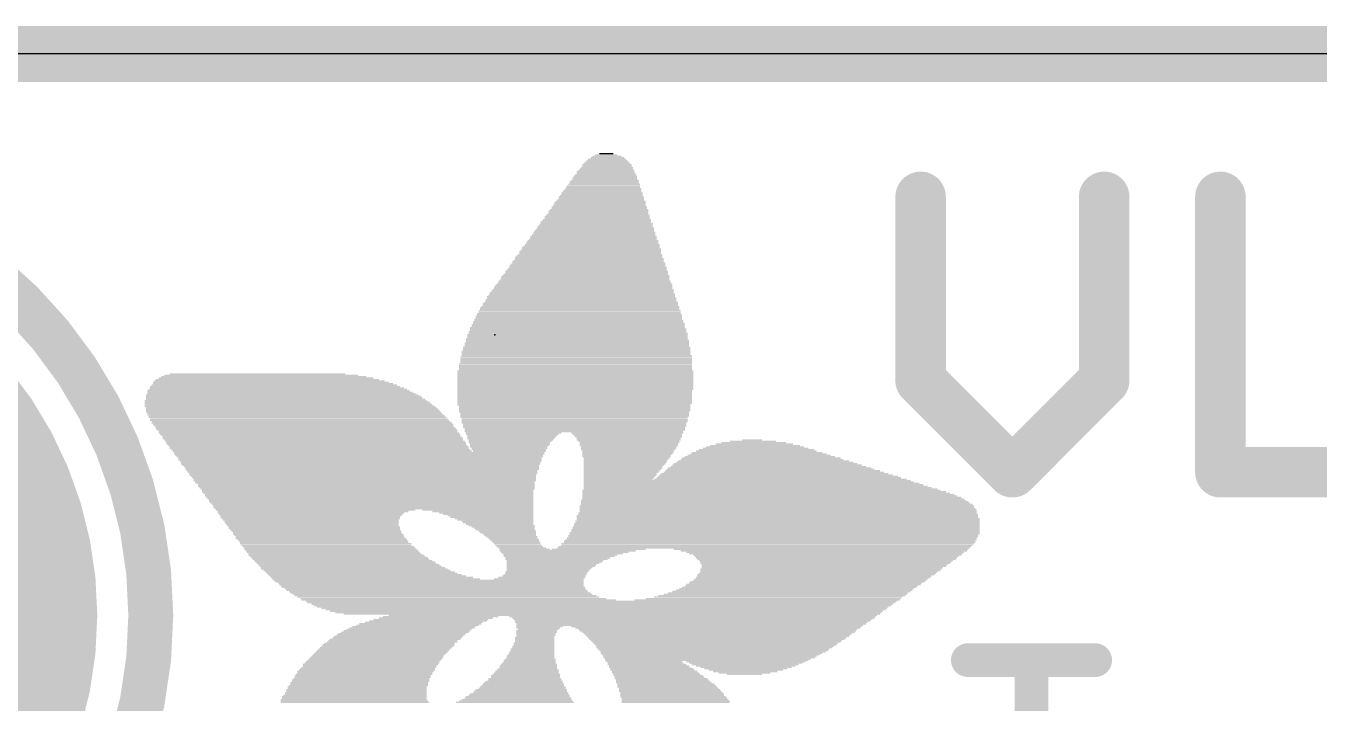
# Model space of a CAD drawing. Extents: x -5.4 to 34.1, y -8.2 to 17.9.
# Drawn here: x 3.97 to 9.83, y 14.84 to 17.91 of the extents above; entities that cross this region are included whole.
import ezdxf

# ---------------------------------------------------------------- set-up
doc = ezdxf.new("R2010")
doc.units = 0
for name, color, linetype in [('1', 12, 'CONTINUOUS'), ('16', 5, 'CONTINUOUS'), ('17', 110, 'CONTINUOUS'), ('20', 53, 'CONTINUOUS'), ('21', 40, 'CONTINUOUS'), ('24', 53, 'CONTINUOUS')]:
    doc.layers.add(name, color=color, linetype=linetype)

# ---------------------------------------------------------------- blocks, each defined once
blk = doc.blocks.new('ROUNDP')
at = {"const_width": 0.5}
blk.add_lwpolyline([(0, -0.25, 1), (0, 0.25, 1), (0, -0.25)], format="xyb", dxfattribs=at)
blk = doc.blocks.new('RECT')
blk.add_solid([(-0.5, -0.5), (0.5, -0.5), (-0.5, 0.5), (0.5, 0.5)])

msp = doc.modelspace()

# ---------------------------------------------------------------- linework, layer by layer
at = {"layer": '1', "const_width": 0.254}
msp.add_lwpolyline([(0, 17.78), (25.4, 17.78)], dxfattribs=at)
at = {"layer": '16', "const_width": 0.254}
msp.add_lwpolyline([(0, 17.78), (25.4, 17.78)], dxfattribs=at)
at = {"layer": '20'}
msp.add_line((22.86, 17.78), (2.54, 17.78), dxfattribs=at)
at = {"layer": '21'}
for points, const_width in [([(2.54, 13.24, 1), (2.54, 17.24, 1), (2.54, 13.24)], 0.2032), ([(8.0804, 17.1334, 1), (7.9661, 17.1334)], 0.1143), ([(8.9109, 17.1334, 1), (8.7966, 17.1334)], 0.1143), ([(9.4369, 17.1334, 1), (9.3226, 17.1334)], 0.1143), ([(8.0637, 16.3433, 1), (7.9829, 16.2625)], 0.1143), ([(8.8941, 16.2625, 1), (8.8133, 16.3433)], 0.1143), ([(7.9661, 16.3029, 1), (8.0804, 16.3029)], 0.1143), ([(8.7966, 16.3029, 1), (8.9109, 16.3029)], 0.1143), ([(8.3981, 15.9281, 1), (8.4789, 15.8473)], 0.1143), ([(8.3981, 15.8473, 1), (8.4789, 15.9281)], 0.1143), ([(9.3798, 15.9449, 1), (9.3798, 15.8306)], 0.1143), ([(9.3226, 15.8877, 1), (9.4369, 15.8877)], 0.1143), ([(8.2369, 15.0756, 1), (8.2369, 14.9994)], 0.0762), ([(8.5631, 15.0375, 1), (8.4869, 15.0375)], 0.0762), ([(8.8132, 14.9994, 1), (8.8132, 15.0756)], 0.0762)]:
    msp.add_lwpolyline(points, format="xyb", dxfattribs=dict(at, const_width=const_width))
for points, const_width in [([(8.0233, 17.1334), (8.0233, 16.3029)], 0.2286), ([(8.8537, 16.3029), (8.8537, 17.1334)], 0.2286), ([(9.3798, 17.1334), (9.3798, 15.8877)], 0.2286), ([(8.0233, 16.3029), (8.4385, 15.8877)], 0.2286), ([(8.4385, 15.8877), (8.8537, 16.3029)], 0.2286), ([(9.3798, 15.8877), (10.2102, 15.8877)], 0.2286), ([(8.2369, 15.0375), (8.8132, 15.0375)], 0.1524), ([(8.525, 14.1732), (8.525, 15.0375)], 0.1524)]:
    msp.add_lwpolyline(points, dxfattribs=dict(at, const_width=const_width))
at = {"layer": '24'}
msp.add_point((6.096, 16.51), dxfattribs=at)

# ---------------------------------------------------------------- block references
at = {"layer": '17', "xscale": 3.516, "yscale": 3.516}
msp.add_blockref('ROUNDP', (2.54, 15.24), dxfattribs=at)
msp.add_blockref('ROUNDP', (2.54, 15.24), dxfattribs=at)
at = {"layer": '21'}
for p, xscale, yscale in [((6.6008, 17.3228), 0.1016, 0.0064), ((6.6009, 17.3292), 0.0635, 0.0063), ((6.604, 17.2657), 0.235, 0.0063), ((6.604, 17.2783), 0.2222, 0.0063), ((6.604, 17.272), 0.2222, 0.0064), ((6.604, 17.2847), 0.2096, 0.0064), ((6.604, 17.2911), 0.1968, 0.0063), ((6.604, 17.2974), 0.1842, 0.0064), ((6.604, 17.3038), 0.1714, 0.0063), ((6.6072, 17.3101), 0.1524, 0.0064), ((6.604, 17.3164), 0.1334, 0.0063), ((6.5913, 17.2021), 0.3112, 0.0063), ((6.5945, 17.2085), 0.3048, 0.0064), ((6.5945, 17.2212), 0.2921, 0.0064), ((6.5945, 17.2149), 0.2921, 0.0063), ((6.5977, 17.2276), 0.2857, 0.0063), ((6.5977, 17.2339), 0.2731, 0.0064), ((6.5977, 17.2466), 0.2603, 0.0064), ((6.6009, 17.2402), 0.2667, 0.0063), ((6.6008, 17.253), 0.254, 0.0063), ((6.6009, 17.2593), 0.2413, 0.0064), ((6.5818, 17.1514), 0.3683, 0.0063), ((6.5818, 17.145), 0.3683, 0.0064), ((6.5818, 17.1577), 0.3556, 0.0064), ((6.585, 17.164), 0.3493, 0.0063), ((6.5882, 17.1704), 0.3429, 0.0064), ((6.585, 17.1768), 0.3365, 0.0063), ((6.5881, 17.1831), 0.3302, 0.0064), ((6.5913, 17.1895), 0.3238, 0.0063), ((6.5913, 17.1958), 0.3112, 0.0064), ((6.5691, 17.0878), 0.4318, 0.0063), ((6.5691, 17.0942), 0.4191, 0.0064), ((6.5723, 17.1069), 0.4127, 0.0064), ((6.5723, 17.1006), 0.4127, 0.0063), ((6.5754, 17.1133), 0.4064, 0.0063), ((6.5755, 17.1196), 0.3937, 0.0064), ((6.5786, 17.1323), 0.3874, 0.0064), ((6.5786, 17.1259), 0.3874, 0.0063), ((6.5786, 17.1387), 0.3746, 0.0063), ((6.5596, 17.0307), 0.4889, 0.0064), ((6.5596, 17.0434), 0.4763, 0.0064), ((6.5596, 17.0371), 0.4763, 0.0063), ((6.5628, 17.0497), 0.4699, 0.0063), ((6.5627, 17.0561), 0.4572, 0.0064), ((6.5659, 17.0688), 0.4508, 0.0064), ((6.5659, 17.0625), 0.4508, 0.0063), ((6.5691, 17.0752), 0.4445, 0.0063), ((6.5691, 17.0815), 0.4318, 0.0064), ((6.5469, 16.9735), 0.5525, 0.0063), ((6.5469, 16.9672), 0.5525, 0.0064), ((6.5469, 16.9799), 0.5397, 0.0064), ((6.55, 16.9863), 0.5334, 0.0063), ((6.5501, 16.999), 0.5207, 0.0063), ((6.5532, 16.9926), 0.527, 0.0064), ((6.5532, 17.0053), 0.5144, 0.0064), ((6.5532, 17.018), 0.5016, 0.0064), ((6.5564, 17.0116), 0.508, 0.0063), ((6.5564, 17.0244), 0.4953, 0.0063), ((6.5342, 16.9101), 0.6159, 0.0063), ((6.5373, 16.9164), 0.6096, 0.0064), ((6.5373, 16.9291), 0.5969, 0.0064), ((6.5373, 16.9228), 0.5969, 0.0063), ((6.5405, 16.9354), 0.5906, 0.0063), ((6.5405, 16.9418), 0.5778, 0.0064), ((6.5437, 16.9545), 0.5715, 0.0064), ((6.5437, 16.9482), 0.5715, 0.0063), ((6.5437, 16.9609), 0.5588, 0.0063), ((6.5215, 16.8592), 0.6667, 0.0063), ((6.5247, 16.8529), 0.6731, 0.0064), ((6.5246, 16.8656), 0.6604, 0.0064), ((6.5278, 16.872), 0.654, 0.0063), ((6.5278, 16.8847), 0.6414, 0.0063), ((6.5278, 16.8783), 0.6414, 0.0064), ((6.531, 16.891), 0.635, 0.0064), ((6.531, 16.9037), 0.6223, 0.0064), ((6.5342, 16.8973), 0.6287, 0.0063), ((6.5119, 16.7958), 0.7366, 0.0063), ((6.512, 16.8021), 0.7239, 0.0064), ((6.5151, 16.8085), 0.7176, 0.0063), ((6.5151, 16.8211), 0.7048, 0.0063), ((6.5183, 16.8148), 0.7112, 0.0064), ((6.5183, 16.8275), 0.6985, 0.0064), ((6.5183, 16.8402), 0.6858, 0.0064), ((6.5215, 16.8339), 0.6921, 0.0063), ((6.5215, 16.8466), 0.6795, 0.0063), ((6.5024, 16.7386), 0.7938, 0.0064), ((6.5024, 16.7513), 0.781, 0.0064), ((6.5024, 16.7449), 0.781, 0.0063), ((6.5024, 16.7577), 0.7684, 0.0063), ((6.5056, 16.7704), 0.762, 0.0063), ((6.5056, 16.764), 0.762, 0.0064), ((6.5088, 16.7767), 0.7557, 0.0064), ((6.5088, 16.783), 0.7429, 0.0063), ((6.5119, 16.7894), 0.7366, 0.0064), ((6.4897, 16.6751), 0.8572, 0.0064), ((6.4866, 16.6815), 0.8509, 0.0063), ((6.4897, 16.6878), 0.8446, 0.0064), ((6.4897, 16.7005), 0.8318, 0.0064), ((6.4929, 16.6942), 0.8382, 0.0063), ((6.4929, 16.7068), 0.8255, 0.0063), ((6.4961, 16.7132), 0.8191, 0.0064), ((6.4961, 16.7259), 0.8065, 0.0064), ((6.4961, 16.7196), 0.8065, 0.0063), ((6.4992, 16.7323), 0.8001, 0.0063), ((6.4802, 16.618), 0.9144, 0.0063), ((6.4802, 16.6306), 0.9017, 0.0063), ((6.4802, 16.6243), 0.9017, 0.0064), ((6.4834, 16.637), 0.8953, 0.0064), ((6.4834, 16.6497), 0.8827, 0.0064), ((6.4834, 16.6434), 0.8827, 0.0063), ((6.4866, 16.6561), 0.8763, 0.0063), ((6.4865, 16.6687), 0.8636, 0.0063), ((6.4865, 16.6624), 0.8636, 0.0064), ((6.477, 16.5608), 0.9588, 0.0064), ((6.4739, 16.5672), 0.9525, 0.0063), ((6.4738, 16.5799), 0.9398, 0.0063), ((6.477, 16.5735), 0.9462, 0.0064), ((6.477, 16.5925), 0.9334, 0.0063), ((6.477, 16.5862), 0.9334, 0.0064), ((6.477, 16.6053), 0.9208, 0.0063), ((6.4802, 16.5989), 0.9271, 0.0064), ((6.4802, 16.6116), 0.9144, 0.0064), ((6.4707, 16.51), 0.9969, 0.0064), ((6.4707, 16.5037), 0.9969, 0.0063), ((6.4738, 16.5163), 0.9906, 0.0063), ((6.4707, 16.5227), 0.9843, 0.0064), ((6.4707, 16.5418), 0.9715, 0.0063), ((6.4739, 16.5354), 0.9779, 0.0064), ((6.4739, 16.5291), 0.9779, 0.0063), ((6.4738, 16.5544), 0.9652, 0.0063), ((6.4738, 16.5481), 0.9652, 0.0064), ((6.4675, 16.4529), 1.0287, 0.0063), ((6.4675, 16.4465), 1.0287, 0.0064), ((6.4675, 16.4719), 1.016, 0.0064), ((6.4675, 16.4656), 1.016, 0.0063), ((6.4675, 16.4592), 1.016, 0.0064), ((6.4707, 16.4846), 1.0097, 0.0064), ((6.4707, 16.4782), 1.0097, 0.0063), ((6.4675, 16.491), 1.0033, 0.0063), ((6.4707, 16.4973), 0.9969, 0.0064), ((6.4643, 16.4084), 1.0478, 0.0064), ((6.4643, 16.402), 1.0478, 0.0063), ((6.4643, 16.3957), 1.0478, 0.0064), ((6.4643, 16.3894), 1.0478, 0.0063), ((6.4643, 16.383), 1.0478, 0.0064), ((6.4643, 16.4338), 1.035, 0.0064), ((6.4643, 16.4275), 1.035, 0.0063), ((6.4643, 16.4211), 1.035, 0.0064), ((6.4675, 16.4148), 1.0414, 0.0063), ((6.4675, 16.4401), 1.0287, 0.0063), ((5.0388, 16.3258), 0.8763, 0.0063), ((5.0229, 16.3322), 0.7937, 0.0064), ((6.4611, 16.3449), 1.0668, 0.0064), ((6.4611, 16.3386), 1.0668, 0.0063), ((6.4611, 16.3322), 1.0668, 0.0064), ((6.4611, 16.3258), 1.0668, 0.0063), ((6.4611, 16.3767), 1.0541, 0.0063), ((6.4611, 16.3703), 1.0541, 0.0064), ((6.4611, 16.3639), 1.0541, 0.0063), ((6.4611, 16.3576), 1.0541, 0.0064), ((6.4611, 16.3513), 1.0541, 0.0063), ((5.1023, 16.2751), 1.1303, 0.0063), ((5.1118, 16.2687), 1.1493, 0.0064), ((5.0991, 16.2814), 1.1113, 0.0064), ((5.0832, 16.2941), 1.0668, 0.0064), ((5.0927, 16.2877), 1.0858, 0.0063), ((5.0768, 16.3005), 1.0414, 0.0063), ((5.0673, 16.3068), 1.0096, 0.0064), ((5.061, 16.3132), 0.9715, 0.0063), ((5.0514, 16.3195), 0.9271, 0.0064), ((6.4611, 16.3195), 1.0668, 0.0064), ((6.4611, 16.3132), 1.0668, 0.0063), ((6.4611, 16.3068), 1.0668, 0.0064), ((6.4611, 16.3005), 1.0668, 0.0063), ((6.4611, 16.2941), 1.0668, 0.0064), ((6.4611, 16.2877), 1.0668, 0.0063), ((6.4611, 16.2814), 1.0668, 0.0064), ((6.4611, 16.2751), 1.0668, 0.0063), ((6.4611, 16.2687), 1.0668, 0.0064), ((5.1498, 16.2115), 1.2763, 0.0063), ((5.1498, 16.2179), 1.2637, 0.0064), ((5.1403, 16.2306), 1.2446, 0.0064), ((5.1435, 16.2243), 1.251, 0.0063), ((5.134, 16.237), 1.2319, 0.0063), ((5.1181, 16.256), 1.1874, 0.0064), ((5.1245, 16.2496), 1.2001, 0.0063), ((5.1308, 16.2433), 1.2128, 0.0064), ((5.1149, 16.2624), 1.1684, 0.0063), ((6.4611, 16.2624), 1.0668, 0.0063), ((6.458, 16.256), 1.0605, 0.0064), ((6.458, 16.2496), 1.0605, 0.0063), ((6.458, 16.2433), 1.0605, 0.0064), ((6.458, 16.237), 1.0605, 0.0063), ((6.458, 16.2306), 1.0605, 0.0064), ((6.458, 16.2243), 1.0605, 0.0063), ((6.458, 16.2179), 1.0605, 0.0064), ((6.458, 16.2115), 1.0605, 0.0063), ((5.1562, 16.2052), 1.289, 0.0064), ((5.1594, 16.1989), 1.2954, 0.0063), ((5.1689, 16.1862), 1.3144, 0.0063), ((5.1626, 16.1925), 1.3017, 0.0064), ((5.1753, 16.1798), 1.3145, 0.0064), ((5.1784, 16.1735), 1.3208, 0.0063), ((5.1816, 16.1671), 1.3272, 0.0064), ((5.1848, 16.1608), 1.3335, 0.0063), ((5.1912, 16.1544), 1.3335, 0.0064), ((5.1943, 16.1481), 1.3398, 0.0063), ((6.4548, 16.1925), 1.0541, 0.0064), ((6.458, 16.2052), 1.0605, 0.0064), ((6.458, 16.1989), 1.0605, 0.0063), ((6.458, 16.1862), 1.0477, 0.0063), ((6.458, 16.1798), 1.0477, 0.0064), ((6.458, 16.1735), 1.0477, 0.0063), ((6.458, 16.1671), 1.0477, 0.0064), ((6.4548, 16.1608), 1.0414, 0.0063), ((6.458, 16.1544), 1.0351, 0.0064), ((6.458, 16.1481), 1.0351, 0.0063), ((5.2038, 16.1354), 1.3462, 0.0063), ((5.2007, 16.1417), 1.3399, 0.0064), ((5.2102, 16.129), 1.3462, 0.0064), ((5.2134, 16.1227), 1.3525, 0.0063), ((5.2197, 16.1163), 1.3526, 0.0064), ((5.2229, 16.11), 1.3589, 0.0063), ((5.2293, 16.1036), 1.3589, 0.0064), ((5.2324, 16.0973), 1.3526, 0.0063), ((5.2388, 16.0909), 1.3525, 0.0064), ((6.4548, 16.1354), 1.0287, 0.0063), ((6.458, 16.1417), 1.0351, 0.0064), ((6.4548, 16.11), 1.016, 0.0063), ((6.458, 16.129), 1.0223, 0.0064), ((6.458, 16.1227), 1.0223, 0.0063), ((6.458, 16.1163), 1.0223, 0.0064), ((6.458, 16.1036), 1.0097, 0.0064), ((6.458, 16.0973), 1.0097, 0.0063), ((6.4548, 16.0909), 1.0033, 0.0064), ((5.242, 16.0846), 1.3589, 0.0063), ((5.2483, 16.0782), 1.3589, 0.0064), ((5.2546, 16.0655), 1.3589, 0.0064), ((5.2515, 16.0719), 1.3525, 0.0063), ((5.261, 16.0592), 1.3589, 0.0063), ((5.2641, 16.0528), 1.3525, 0.0064), ((5.2736, 16.0401), 1.3589, 0.0064), ((5.2705, 16.0465), 1.3526, 0.0063), ((5.2769, 16.0338), 1.3525, 0.0063), ((6.4548, 16.0719), 0.9906, 0.0063), ((6.458, 16.0846), 0.9969, 0.0063), ((6.458, 16.0782), 0.9969, 0.0064), ((6.1753, 16.0592), 0.4191, 0.0063), ((6.1817, 16.0655), 0.4318, 0.0064), ((6.1754, 16.0528), 0.4064, 0.0064), ((6.1722, 16.0465), 0.4, 0.0063), ((6.1691, 16.0401), 0.3937, 0.0064), ((6.169, 16.0338), 0.381, 0.0063), ((6.6961, 16.0655), 0.508, 0.0064), ((6.6961, 16.0592), 0.4953, 0.0063), ((6.6993, 16.0528), 0.4889, 0.0064), ((6.7024, 16.0465), 0.4826, 0.0063), ((6.7025, 16.0401), 0.4699, 0.0064), ((6.7025, 16.0338), 0.4699, 0.0063), ((7.2613, 16.0338), 0.0889, 0.0063), ((5.2832, 16.0274), 1.3526, 0.0064), ((5.2864, 16.0211), 1.3589, 0.0063), ((5.2896, 16.0147), 1.3525, 0.0064), ((5.2959, 16.0084), 1.3526, 0.0063), ((5.3022, 16.002), 1.3525, 0.0064), ((5.3022, 15.9957), 1.3525, 0.0063), ((5.3086, 15.9893), 1.3526, 0.0064), ((5.315, 15.983), 1.3525, 0.0063), ((5.4832, 15.9766), 1.6764, 0.0064), ((6.1659, 16.0274), 0.3747, 0.0064), ((6.1627, 16.0211), 0.3683, 0.0063), ((6.1659, 16.0147), 0.3619, 0.0064), ((6.1627, 16.0084), 0.3556, 0.0063), ((6.1595, 16.002), 0.3492, 0.0064), ((6.1627, 15.9957), 0.3429, 0.0063), ((6.1595, 15.9893), 0.3366, 0.0064), ((6.1627, 15.983), 0.3302, 0.0063), ((6.7024, 16.0274), 0.4572, 0.0064), ((6.7056, 16.0211), 0.4508, 0.0063), ((6.7025, 16.0147), 0.4445, 0.0064), ((6.7025, 16.0084), 0.4445, 0.0063), ((6.7024, 16.002), 0.4318, 0.0064), ((6.7024, 15.9957), 0.4318, 0.0063), ((6.6993, 15.9893), 0.4255, 0.0064), ((6.6993, 15.983), 0.4127, 0.0063), ((6.6993, 15.9766), 0.4127, 0.0064), ((7.2835, 15.9766), 0.5905, 0.0064), ((7.2803, 15.983), 0.5461, 0.0063), ((7.2803, 15.9893), 0.5207, 0.0064), ((7.2771, 15.9957), 0.4762, 0.0063), ((7.274, 16.002), 0.4445, 0.0064), ((7.2739, 16.0084), 0.4064, 0.0063), ((7.2708, 16.0147), 0.3493, 0.0064), ((7.2675, 16.0211), 0.2921, 0.0063), ((7.2644, 16.0274), 0.2096, 0.0064), ((5.4832, 15.9703), 1.6764, 0.0063), ((5.4832, 15.9639), 1.6637, 0.0064), ((5.4864, 15.9576), 1.6574, 0.0063), ((5.4864, 15.9512), 1.6446, 0.0064), ((5.4864, 15.9449), 1.6446, 0.0063), ((5.4896, 15.9385), 1.6383, 0.0064), ((5.4896, 15.9322), 1.6256, 0.0063), ((5.4896, 15.9258), 1.6256, 0.0064), ((5.4896, 15.9195), 1.6129, 0.0063), ((6.6961, 15.9703), 0.4064, 0.0063), ((6.6929, 15.9639), 0.4, 0.0064), ((6.6929, 15.9576), 0.4, 0.0063), ((6.6929, 15.9512), 0.3874, 0.0064), ((6.6897, 15.9449), 0.381, 0.0063), ((6.6866, 15.9385), 0.3747, 0.0064), ((6.6866, 15.9322), 0.3747, 0.0063), ((6.6833, 15.9258), 0.3683, 0.0064), ((6.6802, 15.9195), 0.362, 0.0063), ((7.3279, 15.9195), 0.8572, 0.0063), ((7.3216, 15.9258), 0.8319, 0.0064), ((7.3184, 15.9322), 0.8001, 0.0063), ((7.3121, 15.9385), 0.7747, 0.0064), ((7.3057, 15.9449), 0.7366, 0.0063), ((7.3025, 15.9512), 0.7176, 0.0064), ((7.2961, 15.9576), 0.6795, 0.0063), ((7.293, 15.9639), 0.6477, 0.0064), ((7.2898, 15.9703), 0.616, 0.0063), ((5.4928, 15.9131), 1.6065, 0.0064), ((5.4959, 15.9068), 1.6002, 0.0063), ((5.4959, 15.9004), 1.6002, 0.0064), ((5.496, 15.8941), 1.5875, 0.0063), ((5.4991, 15.8877), 1.5812, 0.0064), ((5.5023, 15.8814), 1.5748, 0.0063), ((5.4991, 15.875), 1.5684, 0.0064), ((5.5023, 15.8687), 1.5621, 0.0063), ((5.5055, 15.8623), 1.5557, 0.0064), ((5.5086, 15.8559), 1.5494, 0.0063), ((6.677, 15.9131), 0.3556, 0.0064), ((6.677, 15.9068), 0.3556, 0.0063), ((6.6739, 15.9004), 0.3493, 0.0064), ((6.6707, 15.8941), 0.3429, 0.0063), ((6.6675, 15.8877), 0.3366, 0.0064), ((6.6643, 15.8814), 0.3302, 0.0063), ((6.6643, 15.875), 0.3302, 0.0064), ((6.6612, 15.8687), 0.3239, 0.0063), ((6.658, 15.8623), 0.3175, 0.0064), ((6.6548, 15.8559), 0.3112, 0.0063), ((7.3882, 15.8559), 1.143, 0.0063), ((7.3819, 15.8623), 1.1049, 0.0064), ((7.3787, 15.8687), 1.0858, 0.0063), ((7.3692, 15.875), 1.0541, 0.0064), ((7.3629, 15.8814), 1.0287, 0.0063), ((7.3597, 15.8877), 0.9969, 0.0064), ((7.3533, 15.8941), 0.9716, 0.0063), ((7.3438, 15.9004), 0.9398, 0.0064), ((7.3406, 15.9068), 0.9208, 0.0063), ((7.3342, 15.9131), 0.8827, 0.0064), ((5.5086, 15.8496), 1.5494, 0.0064), ((5.5087, 15.8433), 1.5367, 0.0063), ((5.5118, 15.8369), 1.5304, 0.0064), ((5.515, 15.8306), 1.524, 0.0063), ((5.515, 15.8242), 1.524, 0.0064), ((5.5182, 15.8178), 1.5177, 0.0063), ((5.5213, 15.8115), 1.5113, 0.0064), ((5.5213, 15.8052), 1.4986, 0.0063), ((5.5213, 15.7988), 1.4986, 0.0064), ((7.3025, 15.8052), 1.6192, 0.0063), ((7.3152, 15.7988), 1.6446, 0.0064), ((7.239, 15.8496), 1.4796, 0.0064), ((7.2454, 15.8433), 1.4923, 0.0063), ((7.2581, 15.8369), 1.5177, 0.0064), ((7.2675, 15.8306), 1.5367, 0.0063), ((7.2771, 15.8242), 1.5558, 0.0064), ((7.2866, 15.8178), 1.5748, 0.0063), ((7.2993, 15.8115), 1.6002, 0.0064), ((5.5245, 15.7925), 1.4922, 0.0063), ((5.5277, 15.7861), 1.4859, 0.0064), ((5.5277, 15.7797), 1.4859, 0.0063), ((5.5309, 15.7734), 1.4795, 0.0064), ((5.534, 15.7671), 1.4732, 0.0063), ((5.5372, 15.7607), 1.4668, 0.0064), ((5.5372, 15.7544), 1.4668, 0.0063), ((5.5404, 15.748), 1.4605, 0.0064), ((5.5436, 15.7416), 1.4541, 0.0063), ((7.3723, 15.7416), 1.7717, 0.0063), ((7.3565, 15.7607), 1.7399, 0.0064), ((7.3628, 15.7544), 1.7526, 0.0063), ((7.366, 15.748), 1.759, 0.0064), ((7.3342, 15.7861), 1.6827, 0.0064), ((7.3248, 15.7925), 1.6637, 0.0063), ((7.3406, 15.7797), 1.6954, 0.0063), ((7.3565, 15.7671), 1.7272, 0.0063), ((7.3502, 15.7734), 1.7145, 0.0064), ((5.5467, 15.7353), 1.4478, 0.0064), ((5.5467, 15.729), 1.4478, 0.0063), ((5.5499, 15.7226), 1.4414, 0.0064), ((5.2864, 15.7163), 0.9017, 0.0063), ((5.2641, 15.7035), 0.8445, 0.0063), ((5.2737, 15.7099), 0.8636, 0.0064), ((5.2641, 15.6972), 0.8319, 0.0064), ((5.2641, 15.6909), 0.8191, 0.0063), ((5.261, 15.6845), 0.8128, 0.0064), ((6.0198, 15.7163), 0.5016, 0.0063), ((6.042, 15.7099), 0.4572, 0.0064), ((6.0579, 15.7035), 0.4254, 0.0063), ((6.0674, 15.6972), 0.4064, 0.0064), ((6.077, 15.6909), 0.3873, 0.0063), ((6.0833, 15.6845), 0.3746, 0.0064), ((7.3756, 15.6909), 1.8161, 0.0063), ((7.3756, 15.6845), 1.8161, 0.0064), ((7.3755, 15.7035), 1.8034, 0.0063), ((7.3787, 15.6972), 1.8098, 0.0064), ((7.3723, 15.7353), 1.7843, 0.0064), ((7.3723, 15.729), 1.7843, 0.0063), ((7.3787, 15.7163), 1.797, 0.0063), ((7.3787, 15.7099), 1.797, 0.0064), ((7.3756, 15.7226), 1.7907, 0.0064), ((5.2641, 15.6782), 0.8065, 0.0063), ((5.2641, 15.6718), 0.7937, 0.0064), ((5.2673, 15.6654), 0.7874, 0.0063), ((5.2673, 15.6591), 0.7874, 0.0064), ((5.2705, 15.6528), 0.781, 0.0063), ((5.2736, 15.6464), 0.7747, 0.0064), ((5.2801, 15.6401), 0.7747, 0.0063), ((5.2801, 15.6337), 0.7747, 0.0064), ((5.2832, 15.6274), 0.7684, 0.0063), ((5.2896, 15.621), 0.7683, 0.0064), ((6.0928, 15.6782), 0.3556, 0.0063), ((6.0991, 15.6718), 0.3429, 0.0064), ((6.1087, 15.6654), 0.3238, 0.0063), ((6.1119, 15.6591), 0.3175, 0.0064), ((6.1182, 15.6528), 0.3048, 0.0063), ((6.1278, 15.6464), 0.2985, 0.0064), ((6.1341, 15.6401), 0.2858, 0.0063), ((6.1405, 15.6337), 0.2731, 0.0064), ((6.1437, 15.6274), 0.2667, 0.0063), ((6.1532, 15.621), 0.2603, 0.0064), ((7.366, 15.6274), 1.8478, 0.0063), ((7.366, 15.621), 1.8478, 0.0064), ((7.3692, 15.6401), 1.8415, 0.0063), ((7.3692, 15.6337), 1.8415, 0.0064), ((7.3723, 15.6528), 1.8351, 0.0063), ((7.3723, 15.6464), 1.8351, 0.0064), ((7.3755, 15.6654), 1.8288, 0.0063), ((7.3755, 15.6591), 1.8288, 0.0064), ((7.3787, 15.6782), 1.8224, 0.0063), ((7.3787, 15.6718), 1.8224, 0.0064), ((5.2927, 15.6147), 0.762, 0.0063), ((5.2959, 15.6083), 0.7684, 0.0064), ((5.3022, 15.602), 0.7683, 0.0063), ((5.3054, 15.5956), 0.762, 0.0064), ((5.3086, 15.5893), 0.7684, 0.0063), ((5.315, 15.5829), 0.7683, 0.0064), ((5.3213, 15.5766), 0.7684, 0.0063), ((5.3245, 15.5702), 0.762, 0.0064), ((5.3308, 15.5639), 0.7747, 0.0063), ((6.1563, 15.6147), 0.254, 0.0063), ((6.1627, 15.6083), 0.2413, 0.0064), ((6.1659, 15.602), 0.2349, 0.0063), ((6.1722, 15.5956), 0.235, 0.0064), ((6.1786, 15.5893), 0.2223, 0.0063), ((6.1849, 15.5829), 0.2222, 0.0064), ((6.1881, 15.5766), 0.2159, 0.0063), ((6.1945, 15.5702), 0.2159, 0.0064), ((6.1976, 15.5639), 0.2096, 0.0063), ((7.3311, 15.5639), 1.8669, 0.0063), ((7.3406, 15.5766), 1.8606, 0.0063), ((7.3406, 15.5702), 1.8606, 0.0064), ((7.347, 15.5829), 1.8605, 0.0064), ((7.3501, 15.5893), 1.8542, 0.0063), ((7.3565, 15.602), 1.8542, 0.0063), ((7.3565, 15.5956), 1.8542, 0.0064), ((7.3628, 15.6147), 1.8542, 0.0063), ((7.3628, 15.6083), 1.8542, 0.0064), ((5.334, 15.5575), 0.7684, 0.0064), ((5.3436, 15.5512), 0.7747, 0.0063), ((5.3498, 15.5448), 0.7747, 0.0064), ((5.3531, 15.5385), 0.7811, 0.0063), ((5.3594, 15.5321), 0.781, 0.0064), ((5.3658, 15.5258), 0.7811, 0.0063), ((5.3721, 15.5194), 0.781, 0.0064), ((5.3784, 15.5131), 0.7937, 0.0063), ((5.3848, 15.5067), 0.7938, 0.0064), ((6.2039, 15.5575), 0.2095, 0.0064), ((6.2103, 15.5512), 0.2096, 0.0063), ((6.2199, 15.5448), 0.2159, 0.0064), ((6.2325, 15.5385), 0.2286, 0.0063), ((6.4262, 15.5321), 0.616, 0.0064), ((6.4135, 15.5258), 0.5778, 0.0063), ((6.404, 15.5194), 0.5461, 0.0064), ((6.3944, 15.5131), 0.5143, 0.0063), ((6.3881, 15.5067), 0.5016, 0.0064), ((6.5659, 15.5385), 0.4254, 0.0063), ((7.3121, 15.5448), 1.8669, 0.0064), ((7.3184, 15.5512), 1.8669, 0.0063), ((7.3279, 15.5575), 1.8606, 0.0064), ((7.5724, 15.5385), 1.3335, 0.0063), ((7.5851, 15.5321), 1.2954, 0.0064), ((7.5915, 15.5258), 1.2573, 0.0063), ((7.5946, 15.5194), 1.2382, 0.0064), ((7.601, 15.5131), 1.2129, 0.0063), ((7.5978, 15.5067), 1.1938, 0.0064), ((5.3944, 15.5004), 0.8001, 0.0063), ((5.4007, 15.494), 0.8001, 0.0064), ((5.4102, 15.4877), 0.8064, 0.0063), ((5.4197, 15.4813), 0.8128, 0.0064), ((5.4261, 15.475), 0.8128, 0.0063), ((5.4356, 15.4686), 0.8192, 0.0064), ((5.4451, 15.4623), 0.8255, 0.0063), ((5.4546, 15.4559), 0.8319, 0.0064), ((5.461, 15.4496), 0.8446, 0.0063), ((6.3754, 15.494), 0.4636, 0.0064), ((6.3818, 15.5004), 0.4763, 0.0063), ((6.3659, 15.4813), 0.4318, 0.0064), ((6.3532, 15.4686), 0.4064, 0.0064), ((6.35, 15.4623), 0.4, 0.0063), ((6.3405, 15.4496), 0.381, 0.0063), ((6.3691, 15.4877), 0.4381, 0.0063), ((6.3596, 15.475), 0.4191, 0.0063), ((6.3437, 15.4559), 0.3873, 0.0064), ((7.5978, 15.5004), 1.1811, 0.0063), ((7.5978, 15.494), 1.1684, 0.0064), ((7.5946, 15.4877), 1.1494, 0.0063), ((7.5946, 15.4813), 1.1366, 0.0064), ((7.5915, 15.475), 1.1303, 0.0063), ((7.5724, 15.4496), 1.0922, 0.0063), ((7.5851, 15.4623), 1.1049, 0.0063), ((7.5787, 15.4559), 1.0922, 0.0064), ((7.5883, 15.4686), 1.1113, 0.0064), ((5.4737, 15.4432), 0.8446, 0.0064), ((5.4864, 15.4369), 0.8572, 0.0063), ((5.4959, 15.4305), 0.8636, 0.0064), ((5.5087, 15.4242), 0.8763, 0.0063), ((5.5213, 15.4178), 0.889, 0.0064), ((5.5404, 15.4115), 0.9144, 0.0063), ((5.5594, 15.4051), 0.9398, 0.0064), ((5.7976, 15.3988), 1.4033, 0.0063), ((5.8007, 15.3924), 1.397, 0.0064), ((6.296, 15.4051), 0.4064, 0.0064), ((6.3088, 15.4115), 0.3937, 0.0063), ((6.3182, 15.4178), 0.3747, 0.0064), ((6.3246, 15.4242), 0.3746, 0.0063), ((6.3277, 15.4305), 0.3683, 0.0064), ((6.331, 15.4369), 0.3747, 0.0063), ((6.3373, 15.4432), 0.3746, 0.0064), ((7.5121, 15.3924), 1.0605, 0.0064), ((7.5216, 15.3988), 1.0541, 0.0063), ((7.528, 15.4051), 1.0541, 0.0064), ((7.5375, 15.4115), 1.0605, 0.0063), ((7.5438, 15.4178), 1.0604, 0.0064), ((7.5502, 15.4242), 1.0731, 0.0063), ((7.5565, 15.4305), 1.0732, 0.0064), ((7.5692, 15.4432), 1.0858, 0.0064), ((7.5629, 15.4369), 1.0731, 0.0063), ((5.8071, 15.3861), 1.3843, 0.0063), ((5.8102, 15.3797), 1.3779, 0.0064), ((5.8134, 15.3734), 1.3716, 0.0063), ((5.8198, 15.367), 1.3716, 0.0064), ((5.8262, 15.3607), 1.3589, 0.0063), ((5.8325, 15.3543), 1.3589, 0.0064), ((5.842, 15.348), 1.3526, 0.0063), ((5.8516, 15.3416), 1.3589, 0.0064), ((5.8611, 15.3353), 1.3525, 0.0063), ((5.8738, 15.3289), 1.3653, 0.0064), ((7.3946, 15.3289), 1.1176, 0.0064), ((7.4104, 15.3353), 1.0985, 0.0063), ((7.4232, 15.3416), 1.0859, 0.0064), ((7.439, 15.348), 1.0795, 0.0063), ((7.4517, 15.3543), 1.0668, 0.0064), ((7.4613, 15.3607), 1.0605, 0.0063), ((7.474, 15.367), 1.0605, 0.0064), ((7.4835, 15.3734), 1.0541, 0.0063), ((7.493, 15.3797), 1.0604, 0.0064), ((7.5026, 15.3861), 1.0541, 0.0063), ((5.8864, 15.3226), 1.3653, 0.0063), ((5.9087, 15.3162), 1.3843, 0.0064), ((5.9341, 15.3099), 1.4224, 0.0063), ((6.5786, 15.3035), 2.6734, 0.0064), ((6.5786, 15.2972), 2.6606, 0.0063), ((6.5818, 15.2908), 2.6289, 0.0064), ((6.585, 15.2845), 2.6099, 0.0063), ((6.585, 15.2781), 2.5845, 0.0064), ((6.5913, 15.2718), 2.559, 0.0063), ((7.3279, 15.3099), 1.2002, 0.0063), ((7.3565, 15.3162), 1.1557, 0.0064), ((7.3787, 15.3226), 1.124, 0.0063), ((6.5977, 15.2654), 2.5337, 0.0064), ((6.6009, 15.2591), 2.5019, 0.0063), ((6.6104, 15.2527), 2.4701, 0.0064), ((6.6263, 15.2464), 2.4257, 0.0063), ((5.7944, 15.2146), 0.5334, 0.0064), ((5.8071, 15.221), 0.5207, 0.0063), ((5.8293, 15.2273), 0.5144, 0.0064), ((5.8516, 15.2337), 0.5207, 0.0063), ((6.7215, 15.24), 2.2098, 0.0064), ((6.9914, 15.2337), 1.6573, 0.0063), ((6.9946, 15.2273), 1.6383, 0.0064), ((6.9914, 15.221), 1.6193, 0.0063), ((6.9914, 15.2146), 1.6065, 0.0064), ((5.6769, 15.1575), 0.5778, 0.0063), ((5.6896, 15.1638), 0.5778, 0.0064), ((5.6992, 15.1702), 0.5715, 0.0063), ((5.7087, 15.1765), 0.5651, 0.0064), ((5.7214, 15.1829), 0.5651, 0.0063), ((5.7309, 15.1892), 0.5588, 0.0064), ((5.7468, 15.1956), 0.5525, 0.0063), ((5.7595, 15.2019), 0.5525, 0.0064), ((5.7753, 15.2083), 0.5334, 0.0063), ((6.985, 15.2083), 1.5938, 0.0063), ((6.985, 15.2019), 1.5812, 0.0064), ((6.9787, 15.1956), 1.5685, 0.0063), ((6.2992, 15.1892), 0.2096, 0.0064), ((6.2865, 15.1702), 0.1842, 0.0063), ((6.2865, 15.1638), 0.1842, 0.0064), ((6.2833, 15.1575), 0.1778, 0.0063), ((6.2929, 15.1829), 0.1969, 0.0063), ((6.2929, 15.1765), 0.1841, 0.0064), ((7.0993, 15.1892), 1.3144, 0.0064), ((7.1057, 15.1829), 1.2891, 0.0063), ((7.1057, 15.1765), 1.2637, 0.0064), ((7.1057, 15.1702), 1.2509, 0.0063), ((7.1089, 15.1638), 1.2319, 0.0064), ((7.1057, 15.1575), 1.2129, 0.0063), ((5.6103, 15.1003), 0.5969, 0.0064), ((5.6166, 15.1067), 0.5969, 0.0063), ((5.6198, 15.113), 0.5905, 0.0064), ((5.6325, 15.1194), 0.5905, 0.0063), ((5.6356, 15.1257), 0.5842, 0.0064), ((5.6452, 15.1321), 0.5905, 0.0063), ((5.6547, 15.1384), 0.5842, 0.0064), ((5.661, 15.1448), 0.5842, 0.0063), ((5.6706, 15.1511), 0.5779, 0.0064), ((6.2707, 15.1003), 0.1905, 0.0064), ((6.2738, 15.113), 0.1842, 0.0064), ((6.2738, 15.1067), 0.1842, 0.0063), ((6.277, 15.1384), 0.1778, 0.0064), ((6.277, 15.1321), 0.1778, 0.0063), ((6.277, 15.1257), 0.1778, 0.0064), ((6.277, 15.1194), 0.1778, 0.0063), ((6.2833, 15.1511), 0.1778, 0.0064), ((6.2801, 15.1448), 0.1715, 0.0063), ((7.1057, 15.1511), 1.2001, 0.0064), ((7.1057, 15.1448), 1.1875, 0.0063), ((7.1025, 15.1384), 1.1684, 0.0064), ((7.1025, 15.1321), 1.1557, 0.0063), ((7.0993, 15.1257), 1.1366, 0.0064), ((7.0993, 15.1194), 1.124, 0.0063), ((7.0962, 15.113), 1.1049, 0.0064), ((7.0961, 15.1067), 1.0922, 0.0063), ((7.093, 15.1003), 1.0731, 0.0064), ((5.5499, 15.0368), 0.6032, 0.0064), ((5.5563, 15.0432), 0.6033, 0.0063), ((5.5626, 15.0495), 0.6032, 0.0064), ((5.5658, 15.0559), 0.5969, 0.0063), ((5.5722, 15.0622), 0.5969, 0.0064), ((5.5785, 15.0686), 0.5969, 0.0063), ((5.5849, 15.0749), 0.5969, 0.0064), ((5.5911, 15.0813), 0.5969, 0.0063), ((5.5976, 15.0876), 0.5969, 0.0064), ((5.6039, 15.094), 0.5969, 0.0063), ((6.2548, 15.0368), 0.2349, 0.0064), ((6.2579, 15.0432), 0.2286, 0.0063), ((6.258, 15.0559), 0.2159, 0.0063), ((6.258, 15.0495), 0.2159, 0.0064), ((6.2611, 15.0622), 0.2096, 0.0064), ((6.2643, 15.0749), 0.2032, 0.0064), ((6.2643, 15.0686), 0.2032, 0.0063), ((6.2675, 15.0876), 0.1969, 0.0064), ((6.2675, 15.0813), 0.1969, 0.0063), ((6.2707, 15.094), 0.1905, 0.0063), ((7.0898, 15.094), 1.0668, 0.0063), ((7.0866, 15.0876), 1.0478, 0.0064), ((7.0866, 15.0813), 1.035, 0.0063), ((7.0834, 15.0749), 1.016, 0.0064), ((7.0771, 15.0686), 1.0033, 0.0063), ((7.0739, 15.0622), 0.9842, 0.0064), ((7.0707, 15.0559), 0.9652, 0.0063), ((7.0676, 15.0495), 0.9589, 0.0064), ((7.0612, 15.0432), 0.9334, 0.0063), ((7.0549, 15.0368), 0.9207, 0.0064), ((5.5118, 14.986), 0.616, 0.0064), ((5.5086, 14.9797), 0.6096, 0.0063), ((5.5182, 14.9924), 0.6159, 0.0063), ((5.5213, 14.9987), 0.6096, 0.0064), ((5.5277, 15.0051), 0.6096, 0.0063), ((5.534, 15.0178), 0.6096, 0.0063), ((5.5309, 15.0114), 0.6033, 0.0064), ((5.5404, 15.0241), 0.6096, 0.0064), ((5.5436, 15.0305), 0.6033, 0.0063), ((6.2389, 14.9797), 0.2921, 0.0063), ((6.242, 14.986), 0.2857, 0.0064), ((6.2452, 14.9924), 0.2794, 0.0063), ((6.2453, 14.9987), 0.2667, 0.0064), ((6.2484, 15.0114), 0.2604, 0.0064), ((6.2484, 15.0051), 0.2604, 0.0063), ((6.2516, 15.0178), 0.254, 0.0063), ((6.2515, 15.0241), 0.2413, 0.0064), ((6.2548, 15.0305), 0.2349, 0.0063), ((6.7723, 15.0305), 0.3429, 0.0063), ((6.7787, 15.0241), 0.3429, 0.0064), ((6.785, 15.0178), 0.3556, 0.0063), ((6.7945, 15.0114), 0.362, 0.0064), ((6.7976, 15.0051), 0.3683, 0.0063), ((6.8072, 14.9987), 0.3746, 0.0064), ((6.8104, 14.9924), 0.381, 0.0063), ((6.8199, 14.986), 0.3874, 0.0064), ((6.8231, 14.9797), 0.3937, 0.0063), ((7.2327, 15.0305), 0.5397, 0.0063), ((7.2327, 15.0241), 0.5143, 0.0064), ((7.2295, 15.0178), 0.4826, 0.0063), ((7.2327, 15.0114), 0.4509, 0.0064), ((7.2327, 15.0051), 0.4127, 0.0063), ((7.2327, 14.9987), 0.3747, 0.0064), ((7.2327, 14.9924), 0.3365, 0.0063), ((7.2294, 14.986), 0.2921, 0.0064), ((7.2263, 14.9797), 0.235, 0.0063), ((5.4801, 14.9225), 0.6287, 0.0064), ((5.4832, 14.9352), 0.6223, 0.0064), ((5.4832, 14.9289), 0.6223, 0.0063), ((5.4896, 14.9479), 0.6223, 0.0064), ((5.4896, 14.9416), 0.6223, 0.0063), ((5.4928, 14.9543), 0.6159, 0.0063), ((5.4991, 14.967), 0.616, 0.0063), ((5.4991, 14.9606), 0.616, 0.0064), ((5.5055, 14.9733), 0.6159, 0.0064), ((6.223, 14.9225), 0.3746, 0.0064), ((6.2262, 14.9289), 0.3683, 0.0063), ((6.2262, 14.9352), 0.3556, 0.0064), ((6.2294, 14.9416), 0.3493, 0.0063), ((6.2325, 14.9543), 0.3302, 0.0063), ((6.2325, 14.9479), 0.3302, 0.0064), ((6.2357, 14.967), 0.3112, 0.0063), ((6.2357, 14.9606), 0.3112, 0.0064), ((6.2389, 14.9733), 0.3048, 0.0064), ((6.8295, 14.9733), 0.3937, 0.0064), ((6.8358, 14.967), 0.4064, 0.0063), ((6.8421, 14.9606), 0.4064, 0.0064), ((6.8485, 14.9543), 0.4191, 0.0063), ((6.8548, 14.9479), 0.4191, 0.0064), ((6.858, 14.9416), 0.4254, 0.0063), ((6.8612, 14.9352), 0.4318, 0.0064), ((6.8707, 14.9289), 0.4382, 0.0063), ((6.8739, 14.9225), 0.4445, 0.0064), ((7.2263, 14.9733), 0.1588, 0.0064), ((5.461, 14.8717), 0.654, 0.0064), ((5.461, 14.8654), 0.654, 0.0063), ((5.4642, 14.878), 0.6477, 0.0063), ((5.4674, 14.8908), 0.6413, 0.0063), ((5.4674, 14.8844), 0.6413, 0.0064), ((5.4705, 14.9035), 0.635, 0.0063), ((5.4705, 14.8971), 0.635, 0.0064), ((5.4737, 14.9162), 0.6286, 0.0063), ((5.4737, 14.9098), 0.6286, 0.0064), ((6.2008, 14.8654), 0.4826, 0.0063), ((6.2008, 14.8717), 0.4699, 0.0064), ((6.2071, 14.878), 0.4572, 0.0063), ((6.2072, 14.8844), 0.4445, 0.0064), ((6.2135, 14.8908), 0.4318, 0.0063), ((6.2134, 14.8971), 0.4191, 0.0064), ((6.2167, 14.9035), 0.4127, 0.0063), ((6.2199, 14.9098), 0.3937, 0.0064), ((6.223, 14.9162), 0.3874, 0.0063), ((6.8771, 14.9162), 0.4509, 0.0063), ((6.8834, 14.9098), 0.4508, 0.0064), ((6.8866, 14.9035), 0.4572, 0.0063), ((6.8898, 14.8971), 0.4635, 0.0064), ((6.8961, 14.8908), 0.4636, 0.0063), ((6.9024, 14.8717), 0.4763, 0.0064), ((6.8993, 14.8844), 0.4699, 0.0064), ((6.8993, 14.878), 0.4699, 0.0063), ((6.9088, 14.8654), 0.4762, 0.0063), ((5.4578, 14.859), 0.6604, 0.0064), ((5.461, 14.8527), 0.6668, 0.0063), ((5.4642, 14.8463), 0.6731, 0.0064), ((6.1881, 14.8463), 0.5334, 0.0064), ((6.1913, 14.8527), 0.5143, 0.0063), ((6.1945, 14.859), 0.4953, 0.0064), ((6.912, 14.859), 0.4826, 0.0064), ((6.9152, 14.8527), 0.4889, 0.0063), ((6.9152, 14.8463), 0.4889, 0.0064)]:
    msp.add_blockref('RECT', p, dxfattribs=dict(at, xscale=xscale, yscale=yscale))

doc.saveas('drawing.dxf')
